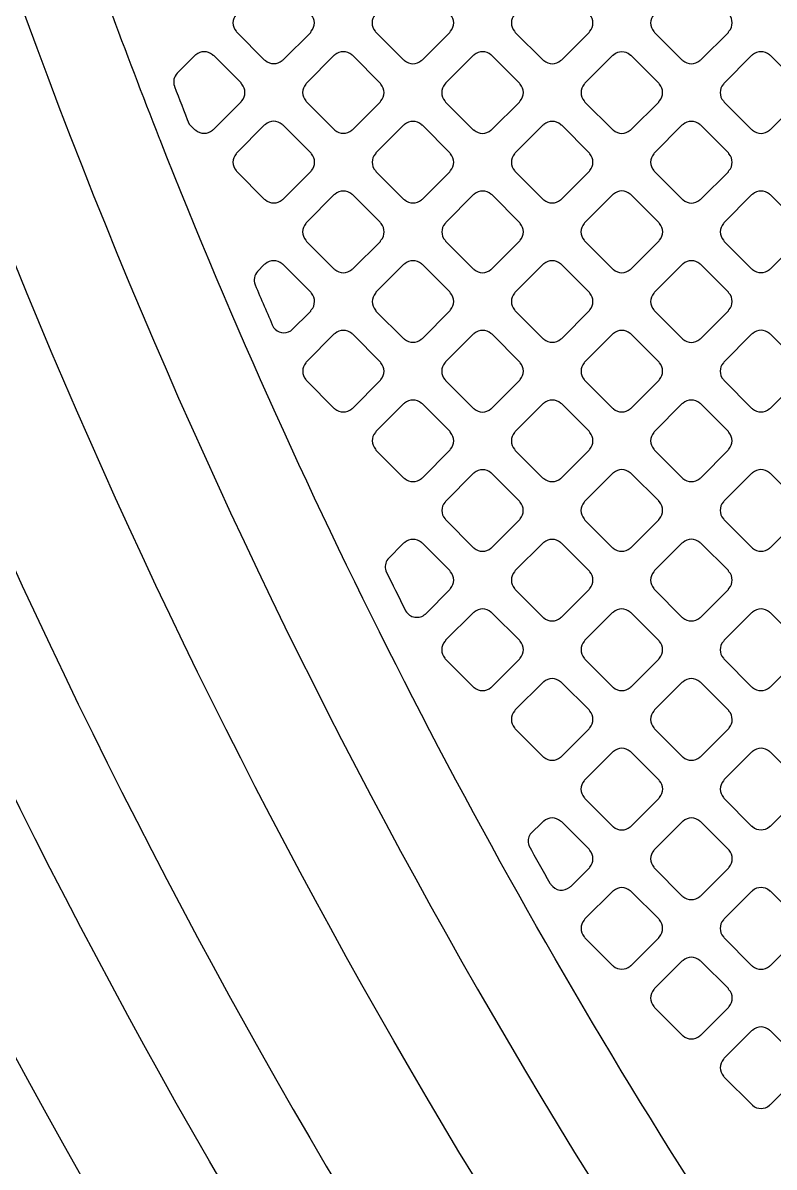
# Model space of a CAD drawing. Extents: x 0 to 248, y 0 to 175.
# Drawn here: x 80.757 to 81.92, y 144.454 to 146.224 of the extents above; entities that cross this region are included whole.
import ezdxf

# ---------------------------------------------------------------- set-up
doc = ezdxf.new("R2010")
doc.units = 0
doc.layers.add('gbr-dxf', color=7, linetype='Continuous')

msp = doc.modelspace()

# ---------------------------------------------------------------- linework, layer by layer
at = {"layer": 'gbr-dxf', "linetype": 'Continuous'}
for points in [[(83.7322, 140.0897), (81.1909, 142.6311, -0.042133), (81.1868, 142.6359, -0.16673), (78.7251, 149.8102, -0.014135)], [(78.8013, 149.8102, 0.166721), (81.2467, 142.6831), (83.7873, 140.1424, -0.01212)], [(83.5493, 139.8215), (80.9089, 142.4619, -0.042015), (80.9048, 142.4667, -0.166954), (78.4137, 149.7194, -0.014027)], [(78.4899, 149.7178, 0.16691), (80.9647, 142.5139), (83.6011, 139.8775, -0.019676)], [(83.9056, 140.3552), (81.39, 142.8708, -0.042856), (81.3858, 142.8758, -0.165958), (79.0743, 149.6481, -0.01087)], [(79.1505, 149.6467, 0.165913), (81.4458, 142.9228), (83.9575, 140.4111, -0.019676)], [(84.0671, 140.6041), (81.5195, 143.1517, -0.041025), (81.5115, 143.1612, -0.164875), (79.3522, 149.5314, -0.009972)], [(79.5046, 149.5293, 0.164763), (81.631, 143.2558), (84.1721, 140.7147, -0.013686)], [(84.3425, 140.8063), (81.7716, 143.3773, -0.041071), (81.7633, 143.3865, -0.164322), (79.6862, 149.532, -0.007717)], [(79.8386, 149.5318, 0.164179), (81.8812, 143.4832), (84.4487, 140.9157, -0.008541)], [(84.5688, 141.0607), (82.0307, 143.5988, -0.047409), (82.021, 143.6094, -0.163793), (80.0248, 149.5396, -0.009935)], [(80.1772, 149.5374, 0.163577), (82.1387, 143.7063), (84.6782, 141.1669, -0.008901)], [(78.2641, 149.4586, 0.012838), (78.2932, 148.8456, -0.017977), (78.2933, 148.844, 0.148382), (80.7903, 142.3653), (80.7906, 142.3649, 0.019899), (80.8008, 142.3538, -0.01365), (80.8016, 142.3529), (81.0112, 142.1433, -0.018805), (81.0124, 142.1422, 0.111695), (81.1151, 142.0774, -0.017124), (81.1165, 142.0768, -0.221605), (81.238, 141.9556, -0.020682), (81.2387, 141.9538, 0.111689), (81.3035, 141.8511, -0.023293)], [(81.8048, 144.4081, -0.048303), (80.9693, 146.0434, -0.021621), (80.9685, 146.0454, -0.01136), (80.819, 146.4513, -0.023391), (80.8183, 146.4535, -0.01815), (80.6182, 147.1152, -0.019795)]]:
    msp.add_lwpolyline(points, format="xyb", dxfattribs=at)
for points in [[(81.087, 146.2114, -0.083317), (81.0879, 146.21), (81.1306, 146.1673, -0.096111), (81.1323, 146.1663, 0.37981), (81.1582, 146.1663, -0.095956), (81.1599, 146.1673), (81.2024, 146.2098, -0.096111), (81.2033, 146.2115, 0.37981), (81.2033, 146.2374, -0.096458), (81.2024, 146.2391), (81.1599, 146.2815, -0.100824), (81.1582, 146.2825, 0.379731), (81.1322, 146.2825, -0.096723), (81.1306, 146.2816), (81.088, 146.239, -0.096627), (81.087, 146.2374, 0.379731)], [(81.3024, 146.2114, -0.087784), (81.3033, 146.2099), (81.3461, 146.1672, -0.100151), (81.3478, 146.1662, 0.37981), (81.3737, 146.1662, -0.095956), (81.3754, 146.1672), (81.418, 146.2098, -0.096332), (81.419, 146.2115, 0.37981), (81.419, 146.2374, -0.092348), (81.418, 146.239), (81.3753, 146.2817, -0.096111), (81.3737, 146.2827, 0.379731), (81.3477, 146.2827, -0.096458), (81.3461, 146.2817), (81.3034, 146.239, -0.096627), (81.3024, 146.2374, 0.379731)], [(81.5181, 146.2114, -0.09253), (81.519, 146.2098), (81.5616, 146.1673, -0.104691), (81.5634, 146.1662, 0.379451), (81.5894, 146.1662, -0.096117), (81.591, 146.1672), (81.6336, 146.2097, -0.095796), (81.6345, 146.2114, 0.37889), (81.6345, 146.2373, -0.087947), (81.6336, 146.2388), (81.5908, 146.2816, -0.092228), (81.5892, 146.2826, 0.379249), (81.5632, 146.2825, -0.096723), (81.5616, 146.2816), (81.5191, 146.239, -0.096857), (81.5181, 146.2374, 0.379731)], [(81.7336, 146.2113, -0.099964), (81.7346, 146.2096), (81.7771, 146.1671, -0.096332), (81.7787, 146.1661, 0.37981), (81.8047, 146.1661, -0.096625), (81.8063, 146.1671), (81.8491, 146.2098, -0.096111), (81.85, 146.2115, 0.37981), (81.85, 146.2375, -0.096458), (81.8491, 146.2391), (81.8066, 146.2816, -0.100824), (81.8049, 146.2826, 0.379731), (81.7789, 146.2826, -0.096723), (81.7773, 146.2816), (81.7346, 146.2389, -0.096857), (81.7336, 146.2373, 0.379731)], [(80.9914, 146.1265, -0.053468), (80.9916, 146.126, 0.001687), (81.0142, 146.0679), (81.0226, 146.0595, -0.103421), (81.0244, 146.0585, 0.379083), (81.0504, 146.0585, -0.095956), (81.052, 146.0595), (81.0946, 146.1021, -0.096332), (81.0956, 146.1037, 0.37981), (81.0956, 146.1297, -0.104392), (81.0946, 146.1315), (81.0523, 146.1738, -0.107961), (81.0505, 146.1748, 0.379471), (81.0245, 146.1748, -0.09601), (81.0229, 146.1739), (80.9957, 146.1467, 0.277347)], [(81.1948, 146.1038, -0.092061), (81.1957, 146.1022), (81.2386, 146.0594, -0.087865), (81.24, 146.0585, 0.379422), (81.266, 146.0585, -0.096625), (81.2676, 146.0595), (81.3101, 146.1019, -0.096332), (81.3111, 146.1036, 0.37981), (81.3111, 146.1296, -0.104392), (81.3101, 146.1314), (81.2675, 146.1739, -0.092233), (81.2659, 146.1749, 0.3795), (81.24, 146.1749, -0.096259), (81.2383, 146.1739), (81.1957, 146.1314, -0.096227), (81.1948, 146.1297, 0.378699)], [(81.4103, 146.1036, -0.092348), (81.4112, 146.102), (81.454, 146.0592, -0.088202), (81.4555, 146.0583, 0.37981), (81.4815, 146.0583, -0.095956), (81.4831, 146.0593), (81.5259, 146.102, -0.096332), (81.5268, 146.1037, 0.37981), (81.5268, 146.1296, -0.087784), (81.5259, 146.1311), (81.4831, 146.1739, -0.092233), (81.4815, 146.1749, 0.379731), (81.4556, 146.1749, -0.096458), (81.4539, 146.1739), (81.4113, 146.1312, -0.096627), (81.4103, 146.1296, 0.379731)], [(81.6259, 146.1036, -0.096458), (81.6269, 146.102), (81.6695, 146.0594, -0.092289), (81.671, 146.0584, 0.37981), (81.697, 146.0584, -0.096625), (81.6987, 146.0594), (81.7412, 146.102, -0.096111), (81.7422, 146.1037, 0.37981), (81.7422, 146.1296, -0.083792), (81.7413, 146.131), (81.6985, 146.1738, -0.088207), (81.6971, 146.1747, 0.379731), (81.6711, 146.1747, -0.096723), (81.6694, 146.1738), (81.6269, 146.1312, -0.096857), (81.6259, 146.1296, 0.379731)], [(81.8413, 146.1036, -0.103917), (81.8424, 146.1018), (81.8849, 146.0594, -0.10046), (81.8866, 146.0583, 0.37981), (81.9126, 146.0583, -0.096625), (81.9142, 146.0593), (81.9568, 146.1019, -0.096111), (81.9578, 146.1036, 0.37981), (81.9578, 146.1296, -0.108195), (81.9567, 146.1314), (81.9143, 146.1739, -0.096627), (81.9126, 146.1749, 0.379731), (81.8866, 146.1749, -0.096625), (81.885, 146.1739), (81.8423, 146.1313, -0.096111), (81.8413, 146.1296, 0.379731)], [(81.0869, 145.9959, -0.095968), (81.0879, 145.9943), (81.1304, 145.9517, -0.107982), (81.1323, 145.9507, 0.379422), (81.1582, 145.9507, -0.096625), (81.1599, 145.9517), (81.2025, 145.9943, -0.096111), (81.2035, 145.9959, 0.379451), (81.2035, 146.0219, -0.100588), (81.2025, 146.0236), (81.1599, 146.0662, -0.104101), (81.1581, 146.0672, 0.379249), (81.1322, 146.0672, -0.096458), (81.1306, 146.0662), (81.0879, 146.0235, -0.096627), (81.0869, 146.0219, 0.379357)], [(81.3025, 145.9959, -0.083262), (81.3034, 145.9945), (81.3463, 145.9517, -0.096328), (81.3479, 145.9507, 0.379422), (81.3739, 145.9507, -0.096625), (81.3755, 145.9517), (81.418, 145.9942, -0.096332), (81.419, 145.9958, 0.37981), (81.419, 146.0218, -0.096625), (81.418, 146.0234), (81.3754, 146.066, -0.100151), (81.3737, 146.067, 0.379357), (81.3477, 146.067, -0.096507), (81.3461, 146.0661), (81.3035, 146.0235, -0.096423), (81.3025, 146.0218, 0.379)], [(81.5181, 145.9958, -0.087946), (81.519, 145.9943), (81.5616, 145.9517, -0.100093), (81.5633, 145.9507, 0.378952), (81.5892, 145.9507, -0.09601), (81.5909, 145.9516), (81.6335, 145.9943, -0.096328), (81.6345, 145.996, 0.379422), (81.6345, 146.0219, -0.092348), (81.6336, 146.0235), (81.591, 146.066, -0.096111), (81.5893, 146.067, 0.379731), (81.5634, 146.067, -0.096458), (81.5617, 146.066), (81.5191, 146.0234, -0.096627), (81.5181, 146.0217, 0.379357)], [(81.7336, 145.9959, -0.096458), (81.7346, 145.9943), (81.7773, 145.9516, -0.092289), (81.7789, 145.9506, 0.37981), (81.8048, 145.9506, -0.096625), (81.8065, 145.9516), (81.8491, 145.9942, -0.096111), (81.85, 145.9958, 0.37981), (81.85, 146.0218, -0.083792), (81.8492, 146.0232), (81.8062, 146.0661, -0.088207), (81.8048, 146.0671, 0.379731), (81.7788, 146.0671, -0.096625), (81.7771, 146.0661), (81.7346, 146.0235, -0.096111), (81.7336, 146.0219, 0.379731)], [(81.1948, 145.8881, -0.103956), (81.1958, 145.8863), (81.2383, 145.8438, -0.100093), (81.24, 145.8428, 0.379422), (81.266, 145.8428, -0.096625), (81.2676, 145.8438), (81.3103, 145.8864, -0.096111), (81.3112, 145.8881, 0.379451), (81.3113, 145.914, -0.1082), (81.3102, 145.9159), (81.2677, 145.9584, -0.096539), (81.266, 145.9594, 0.379249), (81.2401, 145.9594, -0.096458), (81.2384, 145.9584), (81.1958, 145.9157, -0.096627), (81.1948, 145.9141, 0.379357)], [(81.4104, 145.914, 0.37947), (81.4104, 145.8881, -0.087784), (81.4113, 145.8866), (81.4541, 145.8438, -0.083651), (81.4555, 145.8429, 0.37981), (81.4815, 145.8429, -0.095956), (81.4831, 145.8439), (81.5257, 145.8865, -0.096111), (81.5267, 145.8881, 0.379451), (81.5267, 145.9141, -0.092029), (81.5258, 145.9157), (81.4832, 145.9583, -0.095895), (81.4815, 145.9593, 0.378699), (81.4556, 145.9593, -0.095862), (81.454, 145.9583), (81.4114, 145.9157, -0.096423)], [(81.6258, 145.8881, -0.092348), (81.6267, 145.8865), (81.6696, 145.8437, -0.088202), (81.671, 145.8428, 0.37981), (81.697, 145.8428, -0.095956), (81.6987, 145.8438), (81.7414, 145.8865, -0.096332), (81.7424, 145.8881, 0.37981), (81.7424, 145.9141, -0.087784), (81.7414, 145.9156), (81.6986, 145.9584, -0.092233), (81.6971, 145.9594, 0.379731), (81.6711, 145.9594, -0.096458), (81.6694, 145.9584), (81.6268, 145.9157, -0.096627), (81.6258, 145.9141, 0.379731)], [(81.8415, 145.9141, 0.37947), (81.8415, 145.8881, -0.100399), (81.8425, 145.8864), (81.8849, 145.8439, -0.096627), (81.8866, 145.843, 0.37981), (81.9126, 145.843, -0.096119), (81.9142, 145.8439), (81.9567, 145.8864, -0.095819), (81.9577, 145.8881, 0.379308), (81.9577, 145.914, -0.096507), (81.9567, 145.9157), (81.914, 145.9584, -0.083772), (81.9126, 145.9593, 0.379), (81.8867, 145.9593, -0.095968), (81.885, 145.9583), (81.8424, 145.9157, -0.096527)], [(81.1162, 145.8194, -0.044628), (81.1163, 145.819, 0.001928), (81.1448, 145.7532, 0.382701), (81.1718, 145.748), (81.2025, 145.7786, -0.096121), (81.2034, 145.7803, 0.379364), (81.2035, 145.8062, -0.092029), (81.2025, 145.8078), (81.1598, 145.8505, -0.095895), (81.1581, 145.8515, 0.37891), (81.1322, 145.8515, -0.095862), (81.1306, 145.8505), (81.12, 145.84, 0.281293)], [(81.3026, 145.7802, -0.096625), (81.3035, 145.7786), (81.3459, 145.7362, -0.107961), (81.3478, 145.7352, 0.37981), (81.3737, 145.7352, -0.095956), (81.3754, 145.7362), (81.418, 145.7788, -0.096332), (81.419, 145.7804, 0.37981), (81.419, 145.8064, -0.10047), (81.418, 145.8081), (81.3756, 145.8505, -0.10399), (81.3738, 145.8515, 0.379731), (81.3479, 145.8515, -0.096458), (81.3462, 145.8505), (81.3035, 145.8079, -0.096627), (81.3026, 145.8062, 0.379731)], [(81.5181, 145.8063, 0.379249), (81.5181, 145.7804, -0.083328), (81.519, 145.779), (81.5618, 145.7362, -0.096332), (81.5634, 145.7352, 0.379451), (81.5894, 145.7352, -0.096117), (81.591, 145.7361), (81.6336, 145.7787, -0.095895), (81.6345, 145.7803, 0.379201), (81.6345, 145.8063, -0.096625), (81.6335, 145.8079), (81.5909, 145.8505, -0.100151), (81.5892, 145.8515, 0.3795), (81.5633, 145.8515, -0.096475), (81.5616, 145.8505), (81.519, 145.808, -0.096195)], [(81.7336, 145.7803, -0.092348), (81.7346, 145.7787), (81.7773, 145.736, -0.088202), (81.7787, 145.7351, 0.37981), (81.8047, 145.7351, -0.095956), (81.8063, 145.7361), (81.8491, 145.7788, -0.096332), (81.85, 145.7804, 0.37981), (81.85, 145.8064, -0.087784), (81.8491, 145.8079), (81.8064, 145.8506, -0.092233), (81.8049, 145.8515, 0.379731), (81.7789, 145.8515, -0.096458), (81.7773, 145.8506), (81.7346, 145.8079, -0.096627), (81.7336, 145.8062, 0.379731)], [(81.1949, 145.6726, -0.099971), (81.1959, 145.6709), (81.2384, 145.6284, -0.096328), (81.24, 145.6274, 0.379422), (81.266, 145.6274, -0.096625), (81.2676, 145.6284), (81.3101, 145.6709, -0.096332), (81.3111, 145.6726, 0.37981), (81.3111, 145.6985, -0.096625), (81.3101, 145.7002), (81.2674, 145.7429, -0.083651), (81.266, 145.7437, 0.3795), (81.2401, 145.7437, -0.096259), (81.2384, 145.7428), (81.1959, 145.7002, -0.096227), (81.1949, 145.6985, 0.378699)], [(81.4103, 145.6726, -0.10047), (81.4113, 145.6709), (81.4539, 145.6283, -0.096332), (81.4555, 145.6273, 0.37981), (81.4815, 145.6273, -0.096625), (81.4831, 145.6283), (81.5259, 145.671, -0.096111), (81.5268, 145.6726, 0.37981), (81.5268, 145.6986, -0.096458), (81.5259, 145.7002), (81.4833, 145.7428, -0.100499), (81.4815, 145.7438, 0.379731), (81.4556, 145.7438, -0.096458), (81.4539, 145.7429), (81.4113, 145.7002, -0.096627), (81.4103, 145.6985, 0.379731)], [(81.6259, 145.6726, -0.08798), (81.6268, 145.6711), (81.6697, 145.6283, -0.083168), (81.6711, 145.6274, 0.378747), (81.697, 145.6274, -0.09601), (81.6986, 145.6284), (81.7413, 145.671, -0.095916), (81.7422, 145.6726, 0.379422), (81.7422, 145.6986, -0.092348), (81.7413, 145.7002), (81.6987, 145.7427, -0.096111), (81.6971, 145.7437, 0.379731), (81.6711, 145.7437, -0.096458), (81.6694, 145.7427), (81.6269, 145.7002, -0.096627), (81.6259, 145.6985, 0.3795)], [(81.8413, 145.6985, 0.379249), (81.8413, 145.6726, -0.096458), (81.8423, 145.671), (81.8849, 145.6284, -0.092289), (81.8865, 145.6274, 0.379308), (81.9124, 145.6274, -0.095968), (81.914, 145.6284), (81.9567, 145.671, -0.096328), (81.9577, 145.6727, 0.379422), (81.9577, 145.6986, -0.10047), (81.9567, 145.7004), (81.9141, 145.7429, -0.088202), (81.9126, 145.7439, 0.3795), (81.8867, 145.7439, -0.096969), (81.885, 145.7429), (81.8423, 145.7002, -0.096842)], [(81.3025, 145.5908, 0.37947), (81.3026, 145.5649, -0.092348), (81.3035, 145.5633), (81.3461, 145.5207, -0.10399), (81.3479, 145.5197, 0.379308), (81.3738, 145.5196, -0.09601), (81.3755, 145.5206), (81.418, 145.5632, -0.096227), (81.419, 145.5648, 0.379422), (81.419, 145.5907, -0.088014), (81.4181, 145.5922), (81.3753, 145.635, -0.092233), (81.3737, 145.636, 0.379357), (81.3477, 145.636, -0.096507), (81.3461, 145.635), (81.3035, 145.5925, -0.096423)], [(81.5181, 145.5647, -0.096117), (81.519, 145.5631), (81.5615, 145.5207, -0.10771), (81.5633, 145.5196, 0.379201), (81.5893, 145.5197, -0.095956), (81.5909, 145.5206), (81.6335, 145.5633, -0.096332), (81.6345, 145.5649, 0.379308), (81.6345, 145.5908, -0.100076), (81.6335, 145.5926), (81.5911, 145.635, -0.10417), (81.5893, 145.636, 0.37947), (81.5634, 145.636, -0.096458), (81.5617, 145.635), (81.5191, 145.5923, -0.096627), (81.5181, 145.5907, 0.3795)], [(81.7336, 145.5649, -0.087784), (81.7345, 145.5634), (81.7773, 145.5206, -0.083651), (81.7787, 145.5197, 0.37981), (81.8047, 145.5197, -0.095956), (81.8063, 145.5207), (81.8489, 145.5633, -0.096111), (81.8499, 145.5649, 0.37981), (81.8499, 145.5909, -0.09253), (81.849, 145.5925), (81.8064, 145.635, -0.096627), (81.8048, 145.636, 0.379731), (81.7788, 145.636, -0.096723), (81.7771, 145.635), (81.7346, 145.5925, -0.096627), (81.7336, 145.5908, 0.379731)], [(81.4104, 145.4571, -0.096625), (81.4114, 145.4554), (81.454, 145.4128, -0.092233), (81.4555, 145.4119, 0.379451), (81.4815, 145.4119, -0.09601), (81.4831, 145.4128), (81.5258, 145.4555, -0.095796), (81.5267, 145.4571, 0.378779), (81.5267, 145.483, -0.083262), (81.5259, 145.4844), (81.483, 145.5273, -0.088207), (81.4815, 145.5282, 0.37947), (81.4556, 145.5282, -0.096458), (81.4539, 145.5272), (81.4114, 145.4847, -0.096627), (81.4104, 145.483, 0.379731)], [(81.6258, 145.4571, -0.10047), (81.6268, 145.4553), (81.6693, 145.4129, -0.096111), (81.6709, 145.4119, 0.37981), (81.6969, 145.4119, -0.095956), (81.6985, 145.4129), (81.7412, 145.4556, -0.096332), (81.7422, 145.4572, 0.37981), (81.7422, 145.4832, -0.096625), (81.7412, 145.4848), (81.6988, 145.5273, -0.100151), (81.6971, 145.5283, 0.379731), (81.6711, 145.5283, -0.096458), (81.6694, 145.5273), (81.6268, 145.4847, -0.096627), (81.6258, 145.483, 0.379731)], [(81.8413, 145.4832, 0.379249), (81.8413, 145.4572, -0.092348), (81.8423, 145.4556), (81.8851, 145.4128, -0.088202), (81.8866, 145.4119, 0.37981), (81.9126, 145.4119, -0.095956), (81.9142, 145.4129), (81.9567, 145.4554, -0.096111), (81.9577, 145.457, 0.379451), (81.9577, 145.483, -0.104473), (81.9567, 145.4848), (81.914, 145.5274, -0.091578), (81.9125, 145.5284, 0.378939), (81.8865, 145.5284, -0.096475), (81.8849, 145.5274), (81.8423, 145.4848, -0.096195)], [(81.3188, 145.3767, 0.001837), (81.349, 145.3155, -0.029288), (81.3494, 145.3148, 0.475384), (81.38, 145.3098, -0.023724), (81.3805, 145.3102), (81.418, 145.3477, -0.095895), (81.419, 145.3494, 0.379422), (81.419, 145.3753, -0.096625), (81.418, 145.377), (81.3755, 145.4194, -0.100151), (81.3738, 145.4204, 0.37926), (81.3479, 145.4205, -0.095968), (81.3462, 145.4195), (81.3216, 145.3949, 0.241425)], [(81.5181, 145.3494, -0.096458), (81.5191, 145.3477), (81.5616, 145.3051, -0.092289), (81.5632, 145.3042, 0.37981), (81.5892, 145.3042, -0.096625), (81.5908, 145.3052), (81.6334, 145.3478, -0.096332), (81.6344, 145.3494, 0.37981), (81.6344, 145.3754, -0.083317), (81.6335, 145.3768), (81.5907, 145.4196, -0.088202), (81.5892, 145.4205, 0.379731), (81.5633, 145.4205, -0.096458), (81.5616, 145.4195), (81.5191, 145.377, -0.096857), (81.5181, 145.3753, 0.379731)], [(81.7335, 145.3494, -0.10047), (81.7345, 145.3476), (81.7771, 145.305, -0.096111), (81.7787, 145.3041, 0.37981), (81.8047, 145.3041, -0.095956), (81.8063, 145.305), (81.8491, 145.3478, -0.096332), (81.85, 145.3494, 0.37981), (81.85, 145.3754, -0.096625), (81.8491, 145.377), (81.8065, 145.4196, -0.100151), (81.8048, 145.4206, 0.379731), (81.7788, 145.4206, -0.096458), (81.7771, 145.4196), (81.7345, 145.377, -0.096627), (81.7335, 145.3753, 0.379731)], [(81.4103, 145.2415, -0.092348), (81.4112, 145.24), (81.4539, 145.1973, -0.088202), (81.4554, 145.1964, 0.37981), (81.4814, 145.1964, -0.095956), (81.483, 145.1973), (81.5257, 145.2401, -0.096111), (81.5267, 145.2417, 0.37981), (81.5267, 145.2677, -0.088014), (81.5258, 145.2692), (81.4831, 145.3118, -0.092289), (81.4815, 145.3128, 0.379731), (81.4556, 145.3128, -0.096723), (81.4539, 145.3118), (81.4113, 145.2692, -0.096627), (81.4103, 145.2675, 0.379731)], [(81.6258, 145.2417, -0.09601), (81.6267, 145.24), (81.6695, 145.1973, -0.092398), (81.6711, 145.1964, 0.379422), (81.697, 145.1964, -0.096625), (81.6987, 145.1974), (81.7412, 145.2399, -0.096332), (81.7422, 145.2416, 0.37981), (81.7422, 145.2676, -0.083317), (81.7413, 145.269), (81.6984, 145.3119, -0.088202), (81.6969, 145.3128, 0.379357), (81.671, 145.3128, -0.096507), (81.6693, 145.3118), (81.6268, 145.2693, -0.096423), (81.6258, 145.2676, 0.379)], [(81.8413, 145.2416, -0.104392), (81.8424, 145.2398), (81.8849, 145.1973, -0.10046), (81.8866, 145.1963, 0.37981), (81.9126, 145.1963, -0.096625), (81.9142, 145.1972), (81.9568, 145.2399, -0.096111), (81.9578, 145.2415, 0.37981), (81.9578, 145.2675, -0.108195), (81.9567, 145.2694), (81.9143, 145.3118, -0.096627), (81.9126, 145.3128, 0.379731), (81.8866, 145.3128, -0.096475), (81.885, 145.3118), (81.8423, 145.2692, -0.096627), (81.8413, 145.2675, 0.379731)], [(81.518, 145.1338, -0.088014), (81.5189, 145.1323), (81.5616, 145.0896, -0.100824), (81.5633, 145.0886, 0.379451), (81.5892, 145.0886, -0.096117), (81.5909, 145.0896), (81.6336, 145.1323, -0.095895), (81.6345, 145.1339, 0.37889), (81.6345, 145.1598, -0.092029), (81.6336, 145.1614), (81.5908, 145.2041, -0.096539), (81.5892, 145.2051, 0.379249), (81.5632, 145.2051, -0.096458), (81.5616, 145.2041), (81.5189, 145.1614, -0.096857), (81.518, 145.1598, 0.379731)], [(81.7336, 145.1598, 0.37947), (81.7336, 145.1338, -0.096625), (81.7346, 145.1322), (81.7773, 145.0895, -0.092233), (81.7789, 145.0885, 0.379308), (81.8048, 145.0885, -0.09601), (81.8064, 145.0895), (81.8491, 145.1321, -0.096227), (81.8501, 145.1338, 0.379422), (81.85, 145.1597, -0.083601), (81.8492, 145.1611), (81.8062, 145.2041, -0.088202), (81.8048, 145.205, 0.379357), (81.7788, 145.205, -0.096507), (81.7772, 145.204), (81.7346, 145.1614, -0.096423)], [(81.6258, 145.026, -0.09253), (81.6267, 145.0244), (81.6696, 144.9816, -0.088202), (81.671, 144.9807, 0.37981), (81.697, 144.9807, -0.095956), (81.6987, 144.9817), (81.7414, 145.0244, -0.096332), (81.7424, 145.0261, 0.37981), (81.7424, 145.052, -0.087784), (81.7414, 145.0535), (81.6986, 145.0963, -0.092233), (81.6971, 145.0973, 0.379731), (81.6711, 145.0973, -0.096458), (81.6694, 145.0963), (81.6268, 145.0536, -0.096857), (81.6258, 145.052, 0.379731)], [(81.8415, 145.026, -0.10047), (81.8425, 145.0243), (81.8849, 144.9819, -0.096332), (81.8866, 144.9809, 0.379451), (81.9125, 144.9809, -0.096117), (81.9142, 144.9818), (81.9567, 145.0244, -0.095796), (81.9577, 145.026, 0.378779), (81.9577, 145.0519, -0.09601), (81.9567, 145.0536), (81.914, 145.0963, -0.083772), (81.9126, 145.0972, 0.37947), (81.8866, 145.0972, -0.096458), (81.885, 145.0962), (81.8424, 145.0537, -0.096627), (81.8415, 145.052, 0.379731)], [(81.54, 144.952, 0.001801), (81.5725, 144.8936, -0.092486), (81.5744, 144.8916, 0.459542), (81.6036, 144.8875, -0.089205), (81.6059, 144.8889), (81.6335, 144.9166, -0.096227), (81.6345, 144.9182, 0.379422), (81.6345, 144.9442, -0.100399), (81.6335, 144.9459), (81.591, 144.9884, -0.10437), (81.5892, 144.9894, 0.379731), (81.5632, 144.9894, -0.096458), (81.5616, 144.9884), (81.5423, 144.9691, 0.221708)], [(81.7336, 144.9182, -0.092348), (81.7346, 144.9166), (81.7772, 144.8739, -0.088207), (81.7787, 144.873, 0.379451), (81.8047, 144.873, -0.096117), (81.8063, 144.874), (81.8491, 144.9168, -0.095796), (81.8501, 144.9184, 0.37889), (81.8501, 144.9443, -0.088014), (81.8491, 144.9458), (81.8064, 144.9885, -0.092187), (81.8049, 144.9895, 0.379249), (81.7789, 144.9895, -0.096458), (81.7773, 144.9885), (81.7346, 144.9458, -0.096627), (81.7336, 144.9442, 0.379731)], [(81.6259, 144.8106, -0.091011), (81.6268, 144.809), (81.6697, 144.7662, -0.083), (81.6711, 144.7653, 0.379299), (81.697, 144.7653, -0.095956), (81.6987, 144.7663), (81.7412, 144.8089, -0.096332), (81.7422, 144.8105, 0.37981), (81.7422, 144.8365, -0.092348), (81.7413, 144.8381), (81.6987, 144.8807, -0.096111), (81.6971, 144.8816, 0.3795), (81.6711, 144.8816, -0.096462), (81.6695, 144.8807), (81.6269, 144.8381, -0.099711), (81.6259, 144.8364, 0.37853)], [(81.8413, 144.8105, -0.096458), (81.8423, 144.8089), (81.885, 144.7662, -0.092959), (81.8866, 144.7652, 0.379237), (81.9125, 144.7652, -0.095506), (81.9142, 144.7662), (81.9568, 144.8089, -0.095585), (81.9578, 144.8105, 0.379465), (81.9578, 144.8364, -0.100285), (81.9568, 144.8382), (81.9141, 144.8809, -0.088207), (81.9126, 144.8818, 0.379731), (81.8866, 144.8818, -0.096723), (81.885, 144.8808), (81.8423, 144.8381, -0.096857), (81.8413, 144.8365, 0.379731)], [(81.7336, 144.7028, -0.08798), (81.7345, 144.7013), (81.7775, 144.6584, -0.083168), (81.7789, 144.6575, 0.378747), (81.8048, 144.6575, -0.09601), (81.8064, 144.6585), (81.8491, 144.7011, -0.095916), (81.8501, 144.7027, 0.379422), (81.85, 144.7287, -0.092348), (81.8491, 144.7303), (81.8064, 144.773, -0.096111), (81.8048, 144.7739, 0.379731), (81.7788, 144.7739, -0.096458), (81.7771, 144.773), (81.7346, 144.7304, -0.096627), (81.7336, 144.7288, 0.3795)], [(81.8415, 144.621, 0.379605), (81.8415, 144.595, -0.09253), (81.8424, 144.5934), (81.8851, 144.5508, -0.088207), (81.8866, 144.5498, 0.379451), (81.9125, 144.5498, -0.096117), (81.9142, 144.5508), (81.9567, 144.5933, -0.095895), (81.9577, 144.595, 0.378779), (81.9577, 144.6209, -0.103582), (81.9567, 144.6227), (81.9141, 144.6652, -0.091916), (81.9126, 144.6662, 0.378945), (81.8867, 144.6662, -0.096355), (81.885, 144.6652), (81.8424, 144.6226, -0.096423)]]:
    msp.add_lwpolyline(points, format="xyb", close=True, dxfattribs=at)

doc.saveas('drawing.dxf')
